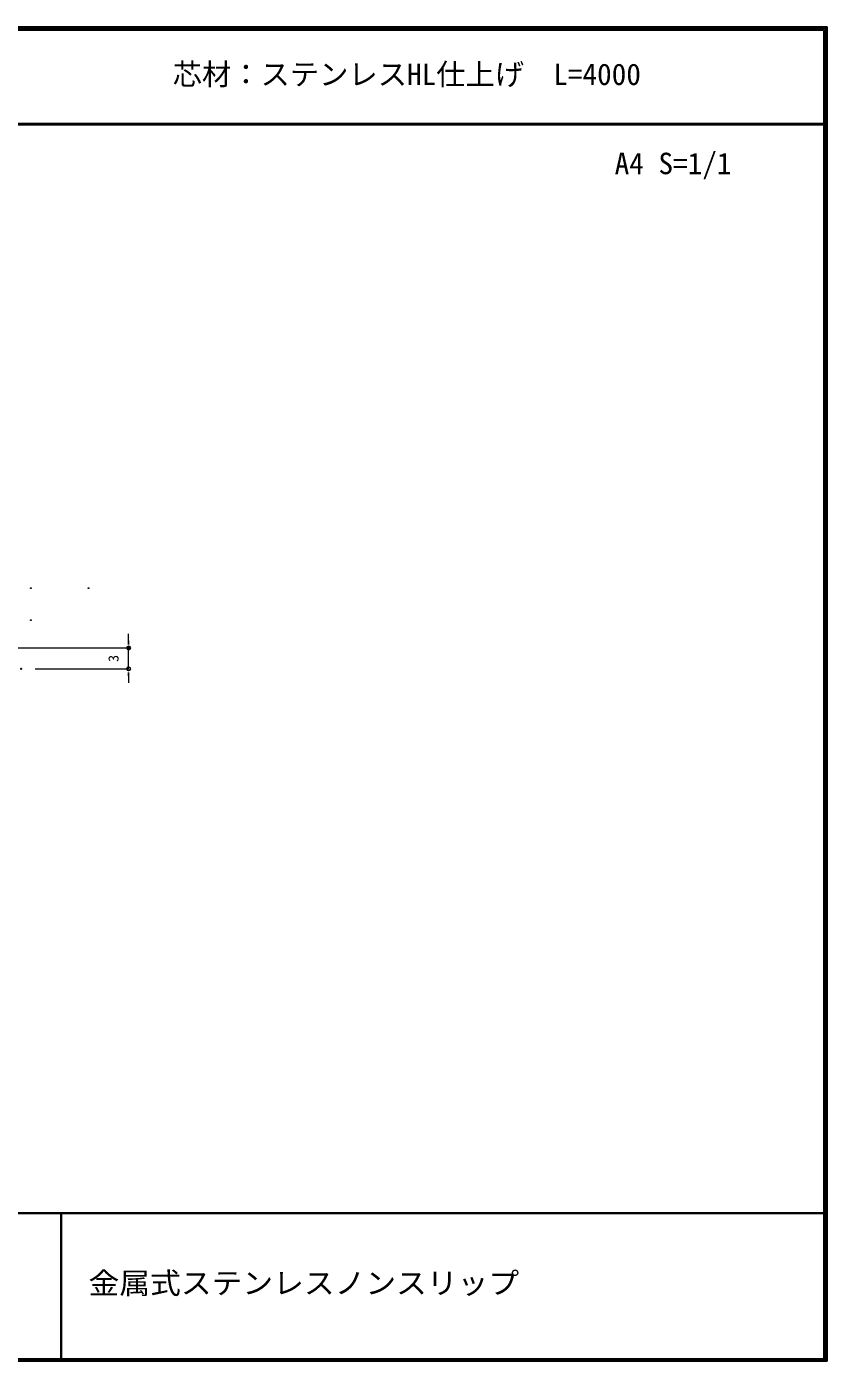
# Model space of a CAD drawing. Units: millimetres, scale not verified. Extents: x -140 to 141, y -96 to 96.
# Drawn here: x 25.7 to 140.5, y -95.7 to 95.7 of the extents above; entities that cross this region are included whole.
import ezdxf
from ezdxf.enums import TextEntityAlignment as Align

# ---------------------------------------------------------------- set-up
doc = ezdxf.new("R2010")
doc.units = ezdxf.units.MM
doc.header["$LTSCALE"] = 0.25
doc.header["$PDMODE"] = 32
doc.header["$PDSIZE"] = 0.125
doc.layers.add('0-0_0', color=7, linetype='Continuous')
doc.layers.add('0-1_Defpoints', color=7, linetype='Continuous')
doc.layers.add('0-2_一般', color=3, linetype='Continuous', lineweight=18)
doc.layers.add('0-5_GREEN', color=3, linetype='Continuous', lineweight=18)
doc.styles.add('ＭＳ ゴシック', font='')
doc.styles.get('ＭＳ ゴシック').set_extended_font_data('MS Gothic')

# ---------------------------------------------------------------- blocks, each defined once
blk = doc.blocks.new('_DOT')
at = {"layer": '0-0_0'}
blk.add_line((-0.5, 0), (-1, 0), dxfattribs=at)
blk.add_circle((0, 0), 0.25, dxfattribs=at)
blk.add_circle((0, 0), 0.25, dxfattribs=at)
blk = doc.blocks.new('D17')
at = {"layer": '0-1_Defpoints'}
for p in [(-8.2786, -2.9277), (16.1377, -2.9277), (0.7214, -5.9277)]:
    blk.add_point(p, dxfattribs=at)
at = {"layer": '0-2_一般'}
for p, q in [((16.1377, -1.9277), (16.1377, -0.9277)), ((-6.2786, -2.9277), (16.1377, -2.9277)), ((16.1377, -5.9277), (16.1377, -2.9277)), ((2.7214, -5.9277), (16.1377, -5.9277)), ((16.1377, -6.9277), (16.1377, -7.9277))]:
    blk.add_line(p, q, dxfattribs=at)
for p, rotation in [((16.1377, -2.9277), 270), ((16.1377, -5.9277), 90)]:
    blk.add_blockref('_DOT', p, dxfattribs=dict(at, rotation=rotation))
at = {"layer": '0-2_一般', "color": 7, "style": 'ＭＳ ゴシック'}
blk.add_text('3', height=1.466, rotation=90, dxfattribs=at).set_placement((15.1377, -4.9277), align=Align.BOTTOM_LEFT)

msp = doc.modelspace()

# ---------------------------------------------------------------- linework, layer by layer
at = {"layer": '0-5_GREEN'}
for p, q in [((140.5007, 95.6727), (-140.4793, 95.6727)), ((140.5007, 95.6727), (140.5007, -95.6581)), ((140.3607, 95.5327), (-140.3743, 95.5327)), ((140.2207, 95.3927), (-140.2693, 95.3927)), ((140.0807, 95.2527), (-140.1643, 95.2527)), ((139.9407, 95.1127), (-140.0593, 95.1127)), ((139.9407, 95.1127), (139.9407, -95.2381)), ((140.0807, 95.2527), (140.0807, -95.3431)), ((140.2207, 95.3927), (140.2207, -95.4481)), ((140.3607, 95.5327), (140.3607, -95.5531)), ((139.9407, 81.8127), (-140.1643, 81.8127)), ((139.9407, 81.6727), (-140.1643, 81.6727)), ((139.9407, 81.5327), (-140.1643, 81.5327)), ((-140.2693, -74.3081), (139.9407, -74.3081)), ((-140.2693, -74.4481), (139.9407, -74.4481)), ((30.5307, -74.4481), (30.5307, -95.4481)), ((30.6707, -74.4481), (30.6707, -95.4481))]:
    msp.add_line(p, q, dxfattribs=at)
for points in [[(-140.4793, 95.6727), (-140.4793, -95.6581), (140.5007, -95.6581)], [(-140.3743, 95.5327), (-140.3743, -95.5531), (140.3607, -95.5531)], [(-140.2693, 95.3927), (-140.2693, -95.4481), (140.2207, -95.4481)], [(-140.1643, 95.2527), (-140.1643, -95.3431), (140.0807, -95.3431)], [(-140.0593, 95.1127), (-140.0593, -95.2381), (139.9407, -95.2381)]]:
    msp.add_lwpolyline(points, dxfattribs=at)
for p in [(26.3017, 15.1871), (34.5646, 15.1871), (26.3017, 10.5871)]:
    msp.add_point(p, dxfattribs=at)

# ---------------------------------------------------------------- block references
at = {"layer": '0-2_一般'}
msp.add_blockref('D17', (24.1667, 9.54), dxfattribs=at)

# ---------------------------------------------------------------- texts
at = {"layer": '0-5_GREEN', "color": 7, "style": 'ＭＳ ゴシック'}
for s, p in [('芯材：ステンレスHL仕上げ  L=4000', (46.6295, 86.386)), ('A4 S=1/1', (110.0018, 73.6035))]:
    msp.add_text(s, height=3.079, dxfattribs=at).set_placement(p, align=Align.BOTTOM_LEFT)
at = {"layer": '0-5_GREEN', "color": 7, "style": 'ＭＳ ゴシック', "width": 1.05}
msp.add_text('金属式ステンレスノンスリップ', height=3.079, dxfattribs=at).set_placement((34.5645, -86.9068), align=Align.BOTTOM_LEFT)

doc.saveas('drawing.dxf')
